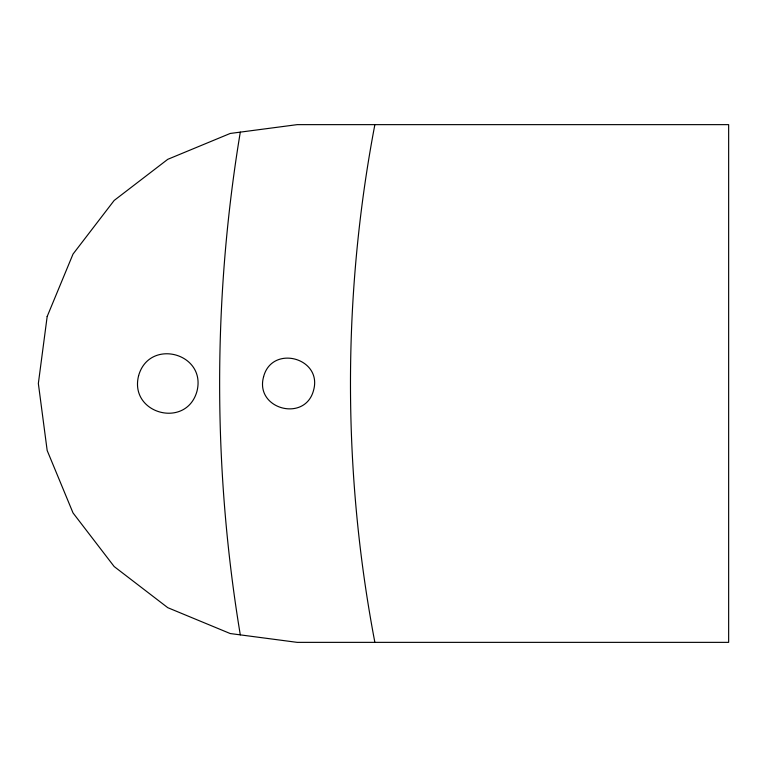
<?xml version="1.0" encoding="UTF-8"?>
<svg xmlns="http://www.w3.org/2000/svg" width="767" height="767" viewBox="0 0 767 767"><rect width="100%" height="100%" fill="white"/><g stroke="black" fill="none" stroke-linecap="round" stroke-linejoin="round"><path stroke-width="1.15" d="M240.301 132.125C212.747 298.2 212.747 468.8 240.301 634.875M374.871 124.638C342.35 295.19 342.35 471.81 374.871 642.362M47.171 316.503L38.35 383.5L47.171 450.497L73.028 512.931L114.168 566.545L167.781 607.685L230.215 633.542L297.212 642.362L728.65 642.362L728.65 124.638L297.212 124.638L230.215 133.458L167.781 159.315L114.168 200.455L73.028 254.069L47.171 316.503M138.606 375.686C128.846 413.902 186.295 429.299 196.956 391.314C206.716 353.098 149.268 337.701 138.606 375.686M263.58 376.798C254.548 409.175 305.218 422.751 313.588 390.202C322.619 357.825 271.949 344.249 263.58 376.798"/></g></svg>
